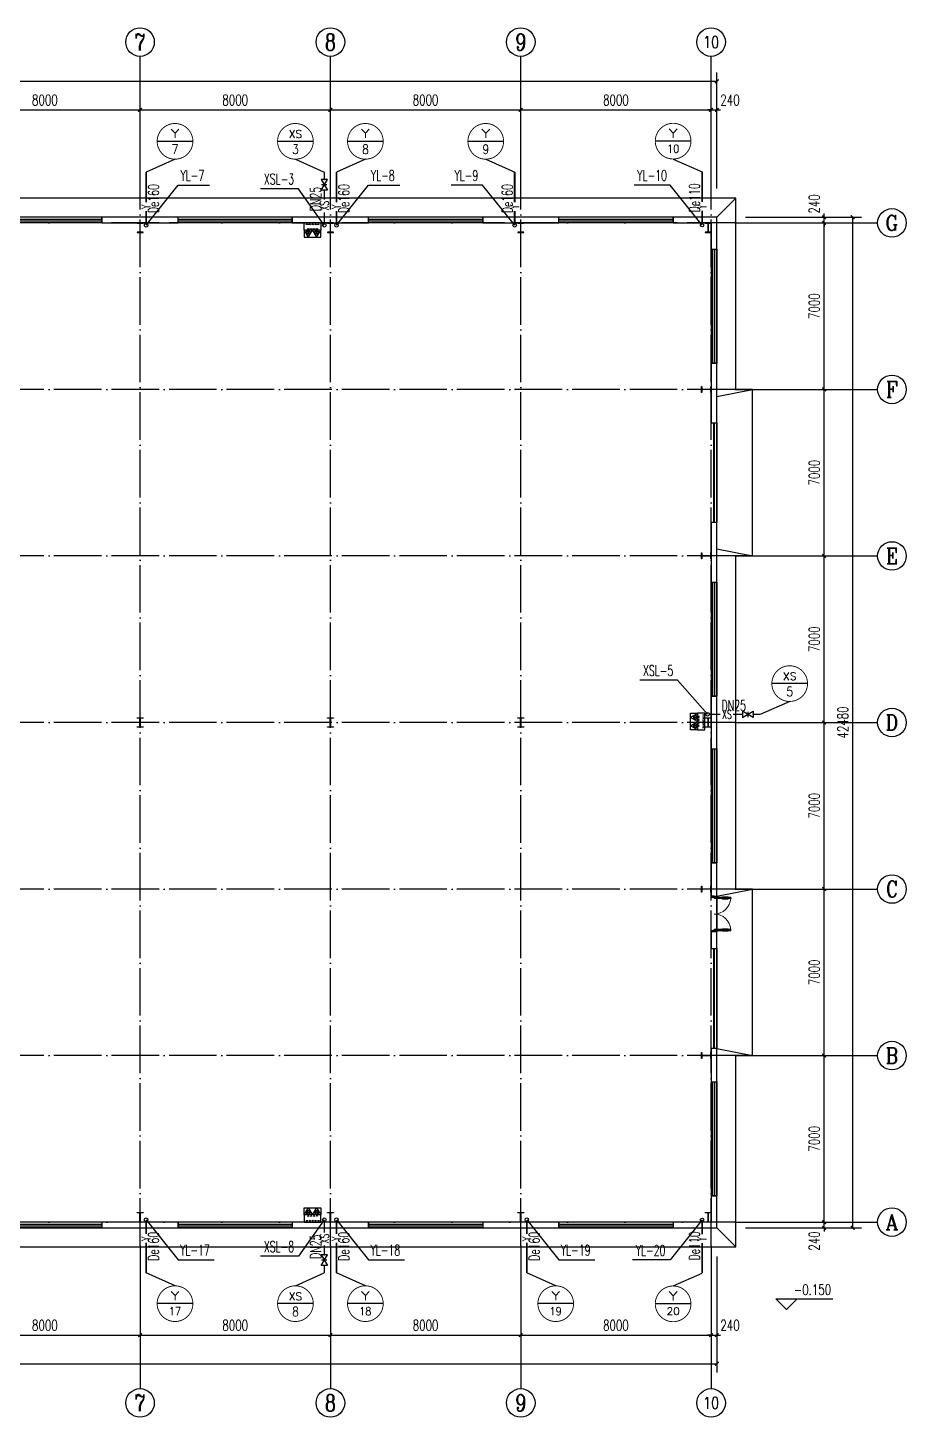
# Model space of a CAD drawing. Extents: x -173214 to 1102988, y -234847 to 675458.
# Drawn here: x 236548 to 273466, y 427477 to 485877 of the extents above; entities that cross this region are included whole.
import ezdxf
from ezdxf.enums import TextEntityAlignment as Align

# ---------------------------------------------------------------- set-up
doc = ezdxf.new("R2010")
doc.units = 0
doc.header["$LTSCALE"] = 1000
doc.header["$MEASUREMENT"] = 0
doc.linetypes.add('DASH', pattern=[0.35, 0.25, -0.1])
doc.linetypes.add('DOTE', pattern=[2.42, 2, -0.2, 0.02, -0.2])
doc.layers.get('Defpoints').update_dxf_attribs({"color": 250})
for name, color, linetype in [('0 - 梁柱', 3, 'Continuous'), ('AXIS', 171, 'Continuous'), ('AXIS_TEXT', 7, 'Continuous'), ('DIM_ELEV', 171, 'Continuous'), ('DIM_消防', 3, 'Continuous'), ('DIM_雨水', 3, 'Continuous'), ('DOTE', 8, 'DOTE'), ('EQUIP_消防', 7, 'Continuous'), ('GROUND', 150, 'Continuous'), ('PIPE-消防', 1, 'Continuous'), ('PIPE-雨水', 4, 'Continuous'), ('PUB_TEXT', 7, 'Continuous'), ('S_WALL', 9, 'Continuous'), ('STAIR', 3, 'Continuous'), ('TEXT_消防', 7, 'Continuous'), ('TEXT_雨水', 7, 'Continuous'), ('TWT_TEXT', 7, 'Continuous'), ('VALVE_消防', 7, 'Continuous'), ('VPIPE-消防', 1, 'Continuous'), ('VPIPE-雨水', 4, 'Continuous'), ('WALL-PARAPET', 6, 'Continuous'), ('WINDOW', 140, 'Continuous')]:
    doc.layers.add(name, color=color, linetype=linetype)
doc.styles.add('_TCH_AXIS', font='COMPLEX', dxfattribs={"bigfont": 'GBCBIG'})
doc.styles.add('_TCH_DIM', font='SIMPLEX', dxfattribs={"bigfont": 'GBCBIG'})
doc.styles.add('_TCH_DIM_T3', font='SIMPLEX', dxfattribs={"width": 0.705882, "bigfont": 'GBCBIG'})
doc.styles.add('_TWT_CIRCLE', font='COMPLEX', dxfattribs={"width": 1.1, "height": 3, "bigfont": 'HZTXT'})
doc.styles.add('_TWT_PIPEDN', font='SIMPLEX', dxfattribs={"width": 0.8, "height": 3, "bigfont": 'HZTXT'})
doc.styles.add('_TWT_PIPETEXT', font='COMPLEX', dxfattribs={"width": 0.8, "height": 2.5, "bigfont": 'HZTXT'})
doc.styles.add('_TWT_SERIAL', font='COMPLEX', dxfattribs={"width": 0.8, "height": 3, "bigfont": 'HZTXT'})
doc.styles.add('COMPLEX', font='COMPLEX')
doc.dimstyles.new('_TCH_ARCH&&150', dxfattribs={"dimtxt": 446.25, "dimasz": 150, "dimexe": 375, "dimexo": 450, "dimgap": 189.375, "dimtad": 1, "dimdec": 0, "dimzin": 0, "dimdsep": 46, "dimtxsty": '_TCH_DIM_T3', "dimblk": 'ARCHTICK', "dimcen": 0.09, "dimclrt": 7, "dimazin": 2, "dimtfac": 1, "dimtdec": 0, "dimtix": 1, "dimtmove": 2, "dimatfit": 3, "dimfxl": 0, "dimtolj": 1, "dimtzin": 0, "dimarcsym": 0})

# ---------------------------------------------------------------- blocks, each defined once
blk = doc.blocks.new('A$C670E4FA6')
at = {"layer": '0 - 梁柱'}
h = blk.add_hatch(color=256, dxfattribs=at)
h.paths.add_polyline_path([(125, 0), (0, 0), (0, 12), (120, 12), (120, 200), (125, 200)])
h.paths.add_polyline_path([(250, 0), (125, 0), (125, 200), (130, 200), (130, 12), (250, 12)])
h.paths.add_polyline_path([(250, 388), (130, 388), (130, 200), (125, 200), (125, 400), (250, 400)])
h.paths.add_polyline_path([(125, 200), (120, 200), (120, 388), (0, 388), (0, 400), (125, 400)])
blk.add_lwpolyline([(0, 400), (0, 388), (120, 388), (120, 12), (0, 12), (0, 0), (250, 0), (250, 12), (130, 12), (130, 388), (250, 388), (250, 400)], close=True, dxfattribs=at)
blk = doc.blocks.new('$TwtSys$00000545')
for p, q in [((0, 344), (-198, 0)), ((-198, 0), (198, 0)), ((-73, 36), (73, 182)), ((-73, 182), (73, 36)), ((198, 0), (0, 344))]:
    blk.add_line(p, q)
blk.add_circle((0, 109), 91.8)
blk = doc.blocks.new('消防软管卷盘')
blk.add_lwpolyline([(4963954, 151899), (4963954, 150312), (4964641, 150312), (4964641, 151899)], close=True)
for points, const_width in [([(4964134, 151704), (4964482, 151704)], 1), ([(4964134, 151566), (4964482, 151566)], 1), ([(4964134, 151428), (4964482, 151428)], 1), ([(4964134, 151290), (4964482, 151290)], 1), ([(4964134, 151152), (4964482, 151152)], 1), ([(4964134, 151014), (4964482, 151014)], 0.1), ([(4964134, 150876), (4964482, 150876)], 1), ([(4964134, 150738), (4964482, 150738)], 1), ([(4964150, 150600), (4964499, 150600)], 1), ([(4964150, 150462), (4964499, 150462)], 1)]:
    blk.add_lwpolyline(points, dxfattribs=dict(const_width=const_width))
for centre, start, end in [((4964134, 151636), 90, 270), ((4964134, 151360), 90, 270), ((4964134, 151084), 90, 270), ((4964482, 151498), 270, 90), ((4964482, 151222), 270, 90), ((4964482, 150946), 270, 90), ((4964134, 150808), 90, 270), ((4964150, 150532), 90, 270), ((4964499, 150670), 270, 90)]:
    blk.add_arc(centre, 69, start, end)
blk = doc.blocks.new('92623')
blk.add_lwpolyline([(8910066, 83014), (8909273, 83014), (8909273, 82670), (8910066, 82670)], close=True)
at = {"xscale": -0.5, "yscale": 0.5, "zscale": 0.5, "rotation": 89.99999999998747}
blk.add_blockref('消防软管卷盘', (8985223, 2565334), dxfattribs=at)
at = {"layer": 'EQUIP_消防', "rotation": 179.9999999999874}
for p in [(8909471, 83014), (8909868, 83014)]:
    blk.add_blockref('$TwtSys$00000545', p, dxfattribs=at)
blk = doc.blocks.new('$DorLib2D$00000213')
at = {"color": 0, "linetype": 'DASH', "const_width": 0.02}
blk.add_lwpolyline([(0.5, 0), (-0.5, 0)], dxfattribs=at)
blk = doc.blocks.new('$DorLib2D$00000011')
at = {"lineweight": 13}
for p, q in [((-0.483, 0.396), (-0.483, 0.235)), ((-0.417, 0.396), (-0.417, 0.235)), ((0.417, 0.396), (0.417, 0.235)), ((0.483, 0.396), (0.483, 0.235))]:
    blk.add_line(p, q, dxfattribs=at)
for p, q in [((-0.483, 0.396), (-0.467, 0.396)), ((-0.467, 0.471), (-0.467, -0.062)), ((-0.467, 0.471), (-0.433, 0.471)), ((-0.433, 0.471), (-0.433, 0.004)), ((-0.417, 0.396), (-0.433, 0.396)), ((0.417, 0.396), (0.433, 0.396)), ((0.433, 0.471), (0.433, 0.004)), ((0.467, 0.471), (0.433, 0.471)), ((0.467, 0.471), (0.467, -0.062)), ((0.483, 0.396), (0.467, 0.396)), ((-0.5, 0.004), (-0.433, 0.004)), ((-0.5, 0.004), (-0.5, -0.062)), ((-0.483, 0.235), (-0.467, 0.235)), ((-0.417, 0.235), (-0.433, 0.235)), ((0.417, 0.235), (0.433, 0.235)), ((0.5, 0.004), (0.433, 0.004)), ((0.483, 0.235), (0.467, 0.235)), ((0.5, 0.004), (0.5, -0.062)), ((-0.5, -0.062), (-0.467, -0.062)), ((0.5, -0.062), (0.467, -0.062))]:
    blk.add_line(p, q)
for centre, start, end in [((-0.467, 0.004), 0, 85.904), ((0.467, 0.004), 94.096, 180)]:
    blk.add_arc(centre, 0.467, start, end, dxfattribs=at)
blk = doc.blocks.new('$TCHSYS$WIN2D')
for p, q in [((-0.5, 0.5), (0.5, 0.5)), ((-0.5, 0.5), (-0.5, -0.5)), ((0.5, 0.5), (0.5, -0.5)), ((0.5, 0.167), (-0.5, 0.167)), ((0.5, -0.167), (-0.5, -0.167)), ((-0.5, -0.5), (0.5, -0.5))]:
    blk.add_line(p, q)
blk = doc.blocks.new('_AXISO')
blk.add_circle((0, 0), 0.5)
at = {"layer": 'AXIS_TEXT', "style": 'COMPLEX', "width": 1.041667}
blk.add_attdef('A', text='', height=0.56, dxfattribs=at).set_placement((-0.25, -0.28), (0.25, -0.28), align=Align.FIT)
blk = doc.blocks.new('_ArchTick')
at = {"color": 0, "linetype": 'ByBlock', "const_width": 0.4}
blk.add_lwpolyline([(-0.5, -0.5), (0.5, 0.5)], dxfattribs=at)
blk = doc.blocks.new('*D119')
at = {"layer": 'AXIS', "color": 0, "lineweight": -2}
for p, q in [((193026, 434227), (193026, 429352)), ((265506, 434227), (265506, 429352)), ((193026, 429727), (265506, 429727))]:
    blk.add_line(p, q, dxfattribs=at)
at = {"layer": 'Defpoints', "color": 0}
for p in [(193026, 434677), (265506, 434677), (265506, 429727)]:
    blk.add_point(p, dxfattribs=at)
at = {"layer": 'AXIS', "color": 0, "lineweight": -2, "xscale": 150, "yscale": 150, "zscale": 150, "rotation": 180}
blk.add_blockref('_ArchTick', (193026, 429727), dxfattribs=at)
at = {"layer": 'AXIS', "color": 0, "lineweight": -2, "xscale": 150, "yscale": 150, "zscale": 150}
blk.add_blockref('_ArchTick', (265506, 429727), dxfattribs=at)
at = {"layer": 'AXIS', "color": 7, "insert": (229266, 430140), "char_height": 446.2, "attachment_point": 5, "style": '_TCH_DIM_T3'}
blk.add_mtext('\\A1;72480', dxfattribs=at)
blk = doc.blocks.new('*D126')
at = {"layer": 'AXIS', "color": 0, "lineweight": -2}
for p, q in [((233266, 434227), (233266, 430552)), ((241266, 434227), (241266, 430552)), ((233266, 430927), (241266, 430927))]:
    blk.add_line(p, q, dxfattribs=at)
at = {"layer": 'Defpoints', "color": 0}
for p in [(233266, 434677), (241266, 434677), (241266, 430927)]:
    blk.add_point(p, dxfattribs=at)
at = {"layer": 'AXIS', "color": 0, "lineweight": -2, "xscale": 150, "yscale": 150, "zscale": 150, "rotation": 180}
blk.add_blockref('_ArchTick', (233266, 430927), dxfattribs=at)
at = {"layer": 'AXIS', "color": 0, "lineweight": -2, "xscale": 150, "yscale": 150, "zscale": 150}
blk.add_blockref('_ArchTick', (241266, 430927), dxfattribs=at)
at = {"layer": 'AXIS', "color": 7, "insert": (237266, 431340), "char_height": 446.2, "attachment_point": 5, "style": '_TCH_DIM_T3'}
blk.add_mtext('\\A1;8000', dxfattribs=at)
blk = doc.blocks.new('*D127')
at = {"layer": 'AXIS', "color": 0, "lineweight": -2}
for p, q in [((241266, 434227), (241266, 430552)), ((249266, 434227), (249266, 430552)), ((241266, 430927), (249266, 430927))]:
    blk.add_line(p, q, dxfattribs=at)
at = {"layer": 'Defpoints', "color": 0}
for p in [(241266, 434677), (249266, 434677), (249266, 430927)]:
    blk.add_point(p, dxfattribs=at)
at = {"layer": 'AXIS', "color": 0, "lineweight": -2, "xscale": 150, "yscale": 150, "zscale": 150, "rotation": 180}
blk.add_blockref('_ArchTick', (241266, 430927), dxfattribs=at)
at = {"layer": 'AXIS', "color": 0, "lineweight": -2, "xscale": 150, "yscale": 150, "zscale": 150}
blk.add_blockref('_ArchTick', (249266, 430927), dxfattribs=at)
at = {"layer": 'AXIS', "color": 7, "insert": (245266, 431340), "char_height": 446.2, "attachment_point": 5, "style": '_TCH_DIM_T3'}
blk.add_mtext('\\A1;8000', dxfattribs=at)
blk = doc.blocks.new('*D128')
at = {"layer": 'AXIS', "color": 0, "lineweight": -2}
for p, q in [((249266, 434227), (249266, 430552)), ((257266, 434227), (257266, 430552)), ((249266, 430927), (257266, 430927))]:
    blk.add_line(p, q, dxfattribs=at)
at = {"layer": 'Defpoints', "color": 0}
for p in [(249266, 434677), (257266, 434677), (257266, 430927)]:
    blk.add_point(p, dxfattribs=at)
at = {"layer": 'AXIS', "color": 0, "lineweight": -2, "xscale": 150, "yscale": 150, "zscale": 150, "rotation": 180}
blk.add_blockref('_ArchTick', (249266, 430927), dxfattribs=at)
at = {"layer": 'AXIS', "color": 0, "lineweight": -2, "xscale": 150, "yscale": 150, "zscale": 150}
blk.add_blockref('_ArchTick', (257266, 430927), dxfattribs=at)
at = {"layer": 'AXIS', "color": 7, "insert": (253266, 431340), "char_height": 446.2, "attachment_point": 5, "style": '_TCH_DIM_T3'}
blk.add_mtext('\\A1;8000', dxfattribs=at)
blk = doc.blocks.new('*D129')
at = {"layer": 'AXIS', "color": 0, "lineweight": -2}
for p, q in [((257266, 434227), (257266, 430552)), ((265266, 434227), (265266, 430552)), ((257266, 430927), (265266, 430927))]:
    blk.add_line(p, q, dxfattribs=at)
at = {"layer": 'Defpoints', "color": 0}
for p in [(257266, 434677), (265266, 434677), (265266, 430927)]:
    blk.add_point(p, dxfattribs=at)
at = {"layer": 'AXIS', "color": 0, "lineweight": -2, "xscale": 150, "yscale": 150, "zscale": 150, "rotation": 180}
blk.add_blockref('_ArchTick', (257266, 430927), dxfattribs=at)
at = {"layer": 'AXIS', "color": 0, "lineweight": -2, "xscale": 150, "yscale": 150, "zscale": 150}
blk.add_blockref('_ArchTick', (265266, 430927), dxfattribs=at)
at = {"layer": 'AXIS', "color": 7, "insert": (261266, 431340), "char_height": 446.2, "attachment_point": 5, "style": '_TCH_DIM_T3'}
blk.add_mtext('\\A1;8000', dxfattribs=at)
blk = doc.blocks.new('*D130')
at = {"layer": 'AXIS', "color": 0, "lineweight": -2}
for p, q in [((265266, 434227), (265266, 430552)), ((265506, 434227), (265506, 430552)), ((265266, 430927), (265116, 430927)), ((265266, 430927), (265506, 430927)), ((265506, 430927), (265656, 430927))]:
    blk.add_line(p, q, dxfattribs=at)
at = {"layer": 'Defpoints', "color": 0}
for p in [(265266, 434677), (265506, 434677), (265506, 430927)]:
    blk.add_point(p, dxfattribs=at)
at = {"layer": 'AXIS', "color": 0, "lineweight": -2, "xscale": 150, "yscale": 150, "zscale": 150}
blk.add_blockref('_ArchTick', (265266, 430927), dxfattribs=at)
at = {"layer": 'AXIS', "color": 0, "lineweight": -2, "xscale": 150, "yscale": 150, "zscale": 150, "rotation": 180}
blk.add_blockref('_ArchTick', (265506, 430927), dxfattribs=at)
at = {"layer": 'AXIS', "color": 7, "insert": (266061, 431340), "char_height": 446.2, "attachment_point": 5, "style": '_TCH_DIM_T3'}
blk.add_mtext('\\A1;240', dxfattribs=at)
blk = doc.blocks.new('*D131')
at = {"layer": 'AXIS', "color": 0, "lineweight": -2}
for p, q in [((193026, 479127), (193026, 484002)), ((193026, 483627), (265506, 483627)), ((265506, 479127), (265506, 484002))]:
    blk.add_line(p, q, dxfattribs=at)
at = {"layer": 'Defpoints', "color": 0}
for p in [(265506, 483627), (193026, 478677), (265506, 478677)]:
    blk.add_point(p, dxfattribs=at)
at = {"layer": 'AXIS', "color": 0, "lineweight": -2, "xscale": 150, "yscale": 150, "zscale": 150, "rotation": 180}
blk.add_blockref('_ArchTick', (193026, 483627), dxfattribs=at)
at = {"layer": 'AXIS', "color": 0, "lineweight": -2, "xscale": 150, "yscale": 150, "zscale": 150}
blk.add_blockref('_ArchTick', (265506, 483627), dxfattribs=at)
at = {"layer": 'AXIS', "color": 7, "insert": (229266, 484040), "char_height": 446.2, "attachment_point": 5, "style": '_TCH_DIM_T3'}
blk.add_mtext('\\A1;72480', dxfattribs=at)
blk = doc.blocks.new('*D139')
at = {"layer": 'AXIS', "color": 0, "lineweight": -2}
for p, q in [((233266, 479127), (233266, 482802)), ((233266, 482427), (241266, 482427)), ((241266, 479127), (241266, 482802))]:
    blk.add_line(p, q, dxfattribs=at)
at = {"layer": 'Defpoints', "color": 0}
for p in [(241266, 482427), (233266, 478677), (241266, 478677)]:
    blk.add_point(p, dxfattribs=at)
at = {"layer": 'AXIS', "color": 0, "lineweight": -2, "xscale": 150, "yscale": 150, "zscale": 150, "rotation": 180}
blk.add_blockref('_ArchTick', (233266, 482427), dxfattribs=at)
at = {"layer": 'AXIS', "color": 0, "lineweight": -2, "xscale": 150, "yscale": 150, "zscale": 150}
blk.add_blockref('_ArchTick', (241266, 482427), dxfattribs=at)
at = {"layer": 'AXIS', "color": 7, "insert": (237266, 482840), "char_height": 446.2, "attachment_point": 5, "style": '_TCH_DIM_T3'}
blk.add_mtext('\\A1;8000', dxfattribs=at)
blk = doc.blocks.new('*D140')
at = {"layer": 'AXIS', "color": 0, "lineweight": -2}
for p, q in [((241266, 479127), (241266, 482802)), ((241266, 482427), (249266, 482427)), ((249266, 479127), (249266, 482802))]:
    blk.add_line(p, q, dxfattribs=at)
at = {"layer": 'Defpoints', "color": 0}
for p in [(249266, 482427), (241266, 478677), (249266, 478677)]:
    blk.add_point(p, dxfattribs=at)
at = {"layer": 'AXIS', "color": 0, "lineweight": -2, "xscale": 150, "yscale": 150, "zscale": 150, "rotation": 180}
blk.add_blockref('_ArchTick', (241266, 482427), dxfattribs=at)
at = {"layer": 'AXIS', "color": 0, "lineweight": -2, "xscale": 150, "yscale": 150, "zscale": 150}
blk.add_blockref('_ArchTick', (249266, 482427), dxfattribs=at)
at = {"layer": 'AXIS', "color": 7, "insert": (245266, 482840), "char_height": 446.2, "attachment_point": 5, "style": '_TCH_DIM_T3'}
blk.add_mtext('\\A1;8000', dxfattribs=at)
blk = doc.blocks.new('*D141')
at = {"layer": 'AXIS', "color": 0, "lineweight": -2}
for p, q in [((249266, 479127), (249266, 482802)), ((249266, 482427), (257266, 482427)), ((257266, 479127), (257266, 482802))]:
    blk.add_line(p, q, dxfattribs=at)
at = {"layer": 'Defpoints', "color": 0}
for p in [(257266, 482427), (249266, 478677), (257266, 478677)]:
    blk.add_point(p, dxfattribs=at)
at = {"layer": 'AXIS', "color": 0, "lineweight": -2, "xscale": 150, "yscale": 150, "zscale": 150, "rotation": 180}
blk.add_blockref('_ArchTick', (249266, 482427), dxfattribs=at)
at = {"layer": 'AXIS', "color": 0, "lineweight": -2, "xscale": 150, "yscale": 150, "zscale": 150}
blk.add_blockref('_ArchTick', (257266, 482427), dxfattribs=at)
at = {"layer": 'AXIS', "color": 7, "insert": (253266, 482840), "char_height": 446.2, "attachment_point": 5, "style": '_TCH_DIM_T3'}
blk.add_mtext('\\A1;8000', dxfattribs=at)
blk = doc.blocks.new('*D142')
at = {"layer": 'AXIS', "color": 0, "lineweight": -2}
for p, q in [((257266, 479127), (257266, 482802)), ((257266, 482427), (265266, 482427)), ((265266, 479127), (265266, 482802))]:
    blk.add_line(p, q, dxfattribs=at)
at = {"layer": 'Defpoints', "color": 0}
for p in [(265266, 482427), (257266, 478677), (265266, 478677)]:
    blk.add_point(p, dxfattribs=at)
at = {"layer": 'AXIS', "color": 0, "lineweight": -2, "xscale": 150, "yscale": 150, "zscale": 150, "rotation": 180}
blk.add_blockref('_ArchTick', (257266, 482427), dxfattribs=at)
at = {"layer": 'AXIS', "color": 0, "lineweight": -2, "xscale": 150, "yscale": 150, "zscale": 150}
blk.add_blockref('_ArchTick', (265266, 482427), dxfattribs=at)
at = {"layer": 'AXIS', "color": 7, "insert": (261266, 482840), "char_height": 446.2, "attachment_point": 5, "style": '_TCH_DIM_T3'}
blk.add_mtext('\\A1;8000', dxfattribs=at)
blk = doc.blocks.new('*D143')
at = {"layer": 'AXIS', "color": 0, "lineweight": -2}
for p, q in [((265266, 482427), (265116, 482427)), ((265266, 479127), (265266, 482802)), ((265266, 482427), (265506, 482427)), ((265506, 479127), (265506, 482802)), ((265506, 482427), (265656, 482427))]:
    blk.add_line(p, q, dxfattribs=at)
at = {"layer": 'Defpoints', "color": 0}
for p in [(265506, 482427), (265266, 478677), (265506, 478677)]:
    blk.add_point(p, dxfattribs=at)
at = {"layer": 'AXIS', "color": 0, "lineweight": -2, "xscale": 150, "yscale": 150, "zscale": 150}
blk.add_blockref('_ArchTick', (265266, 482427), dxfattribs=at)
at = {"layer": 'AXIS', "color": 0, "lineweight": -2, "xscale": 150, "yscale": 150, "zscale": 150, "rotation": 180}
blk.add_blockref('_ArchTick', (265506, 482427), dxfattribs=at)
at = {"layer": 'AXIS', "color": 7, "insert": (266061, 482840), "char_height": 446.2, "attachment_point": 5, "style": '_TCH_DIM_T3'}
blk.add_mtext('\\A1;240', dxfattribs=at)
blk = doc.blocks.new('*D154')
at = {"layer": 'AXIS', "color": 0, "lineweight": -2}
for p, q in [((266716, 477917), (271591, 477917)), ((271216, 435437), (271216, 477917)), ((266716, 435437), (271591, 435437))]:
    blk.add_line(p, q, dxfattribs=at)
at = {"layer": 'Defpoints', "color": 0}
for p in [(266266, 477917), (271216, 477917), (266266, 435437)]:
    blk.add_point(p, dxfattribs=at)
at = {"layer": 'AXIS', "color": 0, "lineweight": -2, "xscale": 150, "yscale": 150, "zscale": 150}
for p, rotation in [((271216, 477917), 90), ((271216, 435437), 270)]:
    blk.add_blockref('_ArchTick', p, dxfattribs=dict(at, rotation=rotation))
at = {"layer": 'AXIS', "color": 7, "insert": (270803, 456677), "char_height": 446.2, "attachment_point": 5, "rotation": 90, "style": '_TCH_DIM_T3'}
blk.add_mtext('\\A1;42480', dxfattribs=at)
blk = doc.blocks.new('*D155')
at = {"layer": 'AXIS', "color": 0, "lineweight": -2}
for p, q in [((266716, 435677), (270391, 435677)), ((270016, 435677), (270016, 435827)), ((270016, 435437), (270016, 435677)), ((266716, 435437), (270391, 435437)), ((270016, 435437), (270016, 435287))]:
    blk.add_line(p, q, dxfattribs=at)
at = {"layer": 'Defpoints', "color": 0}
for p in [(266266, 435677), (270016, 435677), (266266, 435437)]:
    blk.add_point(p, dxfattribs=at)
at = {"layer": 'AXIS', "color": 0, "lineweight": -2, "xscale": 150, "yscale": 150, "zscale": 150}
for p, rotation in [((270016, 435677), 270), ((270016, 435437), 90)]:
    blk.add_blockref('_ArchTick', p, dxfattribs=dict(at, rotation=rotation))
at = {"layer": 'AXIS', "color": 7, "insert": (269603, 434882), "char_height": 446.2, "attachment_point": 5, "rotation": 90, "style": '_TCH_DIM_T3'}
blk.add_mtext('\\A1;240', dxfattribs=at)
blk = doc.blocks.new('*D156')
at = {"layer": 'AXIS', "color": 0, "lineweight": -2}
for p, q in [((266716, 442677), (270391, 442677)), ((270016, 435677), (270016, 442677)), ((266716, 435677), (270391, 435677))]:
    blk.add_line(p, q, dxfattribs=at)
at = {"layer": 'Defpoints', "color": 0}
for p in [(266266, 442677), (270016, 442677), (266266, 435677)]:
    blk.add_point(p, dxfattribs=at)
at = {"layer": 'AXIS', "color": 0, "lineweight": -2, "xscale": 150, "yscale": 150, "zscale": 150}
for p, rotation in [((270016, 442677), 90), ((270016, 435677), 270)]:
    blk.add_blockref('_ArchTick', p, dxfattribs=dict(at, rotation=rotation))
at = {"layer": 'AXIS', "color": 7, "insert": (269603, 439177), "char_height": 446.2, "attachment_point": 5, "rotation": 90, "style": '_TCH_DIM_T3'}
blk.add_mtext('\\A1;7000', dxfattribs=at)
blk = doc.blocks.new('*D157')
at = {"layer": 'AXIS', "color": 0, "lineweight": -2}
for p, q in [((266716, 449677), (270391, 449677)), ((270016, 442677), (270016, 449677)), ((266716, 442677), (270391, 442677))]:
    blk.add_line(p, q, dxfattribs=at)
at = {"layer": 'Defpoints', "color": 0}
for p in [(266266, 449677), (270016, 449677), (266266, 442677)]:
    blk.add_point(p, dxfattribs=at)
at = {"layer": 'AXIS', "color": 0, "lineweight": -2, "xscale": 150, "yscale": 150, "zscale": 150}
for p, rotation in [((270016, 449677), 90), ((270016, 442677), 270)]:
    blk.add_blockref('_ArchTick', p, dxfattribs=dict(at, rotation=rotation))
at = {"layer": 'AXIS', "color": 7, "insert": (269603, 446177), "char_height": 446.2, "attachment_point": 5, "rotation": 90, "style": '_TCH_DIM_T3'}
blk.add_mtext('\\A1;7000', dxfattribs=at)
blk = doc.blocks.new('*D158')
at = {"layer": 'AXIS', "color": 0, "lineweight": -2}
for p, q in [((266716, 456677), (270391, 456677)), ((270016, 449677), (270016, 456677)), ((266716, 449677), (270391, 449677))]:
    blk.add_line(p, q, dxfattribs=at)
at = {"layer": 'Defpoints', "color": 0}
for p in [(266266, 456677), (270016, 456677), (266266, 449677)]:
    blk.add_point(p, dxfattribs=at)
at = {"layer": 'AXIS', "color": 0, "lineweight": -2, "xscale": 150, "yscale": 150, "zscale": 150}
for p, rotation in [((270016, 456677), 90), ((270016, 449677), 270)]:
    blk.add_blockref('_ArchTick', p, dxfattribs=dict(at, rotation=rotation))
at = {"layer": 'AXIS', "color": 7, "insert": (269603, 453177), "char_height": 446.2, "attachment_point": 5, "rotation": 90, "style": '_TCH_DIM_T3'}
blk.add_mtext('\\A1;7000', dxfattribs=at)
blk = doc.blocks.new('*D159')
at = {"layer": 'AXIS', "color": 0, "lineweight": -2}
for p, q in [((266716, 463677), (270391, 463677)), ((270016, 456677), (270016, 463677)), ((266716, 456677), (270391, 456677))]:
    blk.add_line(p, q, dxfattribs=at)
at = {"layer": 'Defpoints', "color": 0}
for p in [(266266, 463677), (270016, 463677), (266266, 456677)]:
    blk.add_point(p, dxfattribs=at)
at = {"layer": 'AXIS', "color": 0, "lineweight": -2, "xscale": 150, "yscale": 150, "zscale": 150}
for p, rotation in [((270016, 463677), 90), ((270016, 456677), 270)]:
    blk.add_blockref('_ArchTick', p, dxfattribs=dict(at, rotation=rotation))
at = {"layer": 'AXIS', "color": 7, "insert": (269603, 460177), "char_height": 446.2, "attachment_point": 5, "rotation": 90, "style": '_TCH_DIM_T3'}
blk.add_mtext('\\A1;7000', dxfattribs=at)
blk = doc.blocks.new('*D160')
at = {"layer": 'AXIS', "color": 0, "lineweight": -2}
for p, q in [((266716, 470677), (270391, 470677)), ((270016, 463677), (270016, 470677)), ((266716, 463677), (270391, 463677))]:
    blk.add_line(p, q, dxfattribs=at)
at = {"layer": 'Defpoints', "color": 0}
for p in [(266266, 470677), (270016, 470677), (266266, 463677)]:
    blk.add_point(p, dxfattribs=at)
at = {"layer": 'AXIS', "color": 0, "lineweight": -2, "xscale": 150, "yscale": 150, "zscale": 150}
for p, rotation in [((270016, 470677), 90), ((270016, 463677), 270)]:
    blk.add_blockref('_ArchTick', p, dxfattribs=dict(at, rotation=rotation))
at = {"layer": 'AXIS', "color": 7, "insert": (269603, 467177), "char_height": 446.2, "attachment_point": 5, "rotation": 90, "style": '_TCH_DIM_T3'}
blk.add_mtext('\\A1;7000', dxfattribs=at)
blk = doc.blocks.new('*D161')
at = {"layer": 'AXIS', "color": 0, "lineweight": -2}
for p, q in [((266716, 477677), (270391, 477677)), ((270016, 470677), (270016, 477677)), ((266716, 470677), (270391, 470677))]:
    blk.add_line(p, q, dxfattribs=at)
at = {"layer": 'Defpoints', "color": 0}
for p in [(266266, 477677), (270016, 477677), (266266, 470677)]:
    blk.add_point(p, dxfattribs=at)
at = {"layer": 'AXIS', "color": 0, "lineweight": -2, "xscale": 150, "yscale": 150, "zscale": 150}
for p, rotation in [((270016, 477677), 90), ((270016, 470677), 270)]:
    blk.add_blockref('_ArchTick', p, dxfattribs=dict(at, rotation=rotation))
at = {"layer": 'AXIS', "color": 7, "insert": (269603, 474177), "char_height": 446.2, "attachment_point": 5, "rotation": 90, "style": '_TCH_DIM_T3'}
blk.add_mtext('\\A1;7000', dxfattribs=at)
blk = doc.blocks.new('*D162')
at = {"layer": 'AXIS', "color": 0, "lineweight": -2}
for p, q in [((266716, 477917), (270391, 477917)), ((270016, 477917), (270016, 478067)), ((270016, 477677), (270016, 477917)), ((266716, 477677), (270391, 477677)), ((270016, 477677), (270016, 477527))]:
    blk.add_line(p, q, dxfattribs=at)
at = {"layer": 'Defpoints', "color": 0}
for p in [(266266, 477917), (270016, 477917), (266266, 477677)]:
    blk.add_point(p, dxfattribs=at)
at = {"layer": 'AXIS', "color": 0, "lineweight": -2, "xscale": 150, "yscale": 150, "zscale": 150}
for p, rotation in [((270016, 477917), 270), ((270016, 477677), 90)]:
    blk.add_blockref('_ArchTick', p, dxfattribs=dict(at, rotation=rotation))
at = {"layer": 'AXIS', "color": 7, "insert": (269603, 478472), "char_height": 446.2, "attachment_point": 5, "rotation": 90, "style": '_TCH_DIM_T3'}
blk.add_mtext('\\A1;240', dxfattribs=at)
blk = doc.blocks.new('$VALVE$00000296')
for points in [[(-125, 72), (-125, -72), (125, 72), (125, -72), (-125, 72)], [(0, 60), (0, -64)]]:
    blk.add_lwpolyline(points)
for p in [(-125, 0), (125, 0)]:
    blk.add_point(p)

msp = doc.modelspace()

# ---------------------------------------------------------------- linework, layer by layer
at = {"layer": 'AXIS'}
for p, q in [((241265.9, 478677), (241265.9, 484677)), ((249265.9, 478677), (249265.9, 484677)), ((257265.9, 478677), (257265.9, 484677)), ((265265.9, 478677), (265265.9, 484677)), ((266265.9, 477677), (272265.9, 477677)), ((266265.9, 470677), (272265.9, 470677)), ((266265.9, 463677), (272265.9, 463677)), ((266265.9, 456677), (272265.9, 456677)), ((266265.9, 449677), (272265.9, 449677)), ((266265.9, 442677), (272265.9, 442677)), ((266265.9, 435677), (272265.9, 435677)), ((241265.9, 434677), (241265.9, 428677)), ((249265.9, 434677), (249265.9, 428677)), ((257265.9, 434677), (257265.9, 428677)), ((265265.9, 434677), (265265.9, 428677))]:
    msp.add_line(p, q, dxfattribs=at)
at = {"layer": 'DIM_ELEV'}
for p, q in [((268431.2, 432008.3), (267981.2, 432458.3)), ((267981.2, 432458.3), (270380.7, 432458.3)), ((268431.2, 432008.3), (268881.2, 432458.3))]:
    msp.add_line(p, q, dxfattribs=at)
at = {"layer": 'DIM_消防'}
for p, q in [((243486.1, 481104.4), (241986.1, 481104.4)), ((248545.7, 481104.4), (247045.7, 481104.4)), ((251486.1, 481104.4), (249986.1, 481104.4)), ((256545.7, 481104.4), (255045.7, 481104.4)), ((264420.7, 481111.7), (262920.7, 481111.7)), ((247921.3, 479113.3), (246333.9, 479113.3)), ((249011.2, 477577), (247921.3, 479113.3)), ((263857.2, 458452.9), (262269.8, 458452.9)), ((265116.9, 457021), (263857.2, 458452.9)), ((269319.2, 458311.7), (267819.2, 458311.7)), ((249011.2, 435777.1), (247921.3, 434240.8)), ((247921.3, 434240.8), (246333.9, 434240.8)), ((243486.1, 432249.6), (241986.1, 432249.6)), ((248545.7, 432249.6), (247045.7, 432249.6)), ((251486.1, 432249.6), (249986.1, 432249.6)), ((259486.1, 432249.6), (257986.1, 432249.6)), ((264420.7, 432242.4), (262920.7, 432242.4))]:
    msp.add_line(p, q, dxfattribs=at)
at = {"layer": 'DIM_消防', "const_width": 37.5}
for points in [[(243486.1, 481104.4, 1), (241986.1, 481104.4, 1)], [(248545.7, 481104.4, 1), (247045.7, 481104.4, 1)], [(251486.1, 481104.4, 1), (249986.1, 481104.4, 1)], [(256545.7, 481104.4, 1), (255045.7, 481104.4, 1)], [(264420.7, 481111.7, 1), (262920.7, 481111.7, 1)], [(269319.2, 458311.7, 1), (267819.2, 458311.7, 1)], [(243486.1, 432249.6, 1), (241986.1, 432249.6, 1)], [(248545.7, 432249.6, 1), (247045.7, 432249.6, 1)], [(251486.1, 432249.6, 1), (249986.1, 432249.6, 1)], [(259486.1, 432249.6, 1), (257986.1, 432249.6, 1)], [(264420.7, 432242.4, 1), (262920.7, 432242.4, 1)]]:
    msp.add_lwpolyline(points, format="xyb", close=True, dxfattribs=at)
at = {"layer": 'DIM_雨水'}
for p, q in [((241520.6, 477577), (242866.8, 479261.6)), ((242866.8, 479261.6), (244186.1, 479261.6)), ((249520.6, 477577), (250866.8, 479261.6)), ((250866.8, 479261.6), (252186.1, 479261.6)), ((255665.1, 479261.6), (254345.7, 479261.6)), ((257011.2, 477577), (255665.1, 479261.6)), ((263540.1, 479268.9), (262030.5, 479268.9)), ((264886.2, 477584.2), (263540.1, 479268.9)), ((241520.6, 435777.1), (242866.8, 434092.5)), ((249520.6, 435777.1), (250866.8, 434092.5)), ((257520.6, 435777.1), (258866.8, 434092.5)), ((264886.2, 435769.8), (263540.1, 434085.2)), ((242866.8, 434092.5), (244376.3, 434092.5)), ((250866.8, 434092.5), (252376.3, 434092.5)), ((258866.8, 434092.5), (260376.3, 434092.5)), ((263540.1, 434085.2), (261965.6, 434085.2))]:
    msp.add_line(p, q, dxfattribs=at)
at = {"layer": 'DOTE'}
for p, q in [((241265.9, 434677), (241265.9, 478677)), ((249265.9, 434677), (249265.9, 478677)), ((257265.9, 434677), (257265.9, 478677)), ((265265.9, 434677), (265265.9, 478677)), ((266265.9, 477677), (192265.9, 477677)), ((266265.9, 470677), (192265.9, 470677)), ((266265.9, 463677), (192265.9, 463677)), ((266265.9, 456677), (192265.9, 456677)), ((266265.9, 449677), (192265.9, 449677)), ((266265.9, 442677), (192265.9, 442677)), ((266265.9, 435677), (192265.9, 435677))]:
    msp.add_line(p, q, dxfattribs=at)
at = {"layer": 'GROUND', "color": 8}
for p, q in [((266305.9, 478717), (233265.9, 478717)), ((265505.9, 477917), (266305.9, 478717)), ((266305.9, 470677), (266305.9, 478717)), ((265505.9, 477917), (233265.9, 477917)), ((265505.9, 470677), (265505.9, 477917)), ((265505.9, 449677), (265505.9, 463677)), ((266305.9, 449677), (266305.9, 463677)), ((265505.9, 435437), (265505.9, 442677)), ((266305.9, 434637), (266305.9, 442677)), ((193025.9, 435437), (265505.9, 435437)), ((265505.9, 435437), (266305.9, 434637)), ((192225.9, 434637), (266305.9, 434637))]:
    msp.add_line(p, q, dxfattribs=at)
at = {"layer": 'PIPE-消防', "linetype": 'Continuous', "ltscale": 1.5, "const_width": 52.5}
for points in [[(249011.2, 479496.5), (249011.2, 479813.7)], [(249011.2, 478652), (249011.2, 479046.5)], [(249011.2, 477652), (249011.2, 478113.4)], [(265191.9, 457021), (265653.3, 457021)], [(266191.9, 457021), (266586.4, 457021)], [(267036.4, 457021), (267353.7, 457021)], [(249011.2, 435702.1), (249011.2, 435240.7)], [(249011.2, 434702.1), (249011.2, 434307.6)], [(249011.2, 433857.6), (249011.2, 433540.4)]]:
    msp.add_lwpolyline(points, dxfattribs=at)
at = {"layer": 'PIPE-雨水', "linetype": 'Continuous', "ltscale": 1.5, "const_width": 75}
for points in [[(241520.6, 478547), (241520.6, 479813.7)], [(249520.6, 478547), (249520.6, 479813.7)], [(257011.2, 478547), (257011.2, 479813.7)], [(264886.2, 478554.2), (264886.2, 479821)], [(241520.6, 477652), (241520.6, 478179.8)], [(249520.6, 477652), (249520.6, 478179.8)], [(257011.2, 477652), (257011.2, 478179.8)], [(264886.2, 477659.2), (264886.2, 478187.1)], [(241520.6, 435702.1), (241520.6, 435174.2)], [(249520.6, 435702.1), (249520.6, 435174.2)], [(257520.6, 435702.1), (257520.6, 435174.2)], [(264886.2, 435694.8), (264886.2, 435167)], [(241520.6, 434807.1), (241520.6, 433540.4)], [(249520.6, 434807.1), (249520.6, 433540.4)], [(257520.6, 434807.1), (257520.6, 433540.4)], [(264886.2, 434799.8), (264886.2, 433533.1)]]:
    msp.add_lwpolyline(points, dxfattribs=at)
at = {"layer": 'S_WALL', "color": 3}
for p, q in [((242736.1, 480354.4), (241520.6, 479813.7)), ((247795.7, 480354.4), (249011.2, 479813.7)), ((250736.1, 480354.4), (249520.6, 479813.7)), ((255795.7, 480354.4), (257011.2, 479813.7)), ((263670.7, 480361.7), (264886.2, 479821)), ((268569.2, 457561.7), (267353.7, 457021)), ((242736.1, 432999.6), (241520.6, 433540.4)), ((247795.7, 432999.6), (249011.2, 433540.4)), ((250736.1, 432999.6), (249520.6, 433540.4)), ((258736.1, 432999.6), (257520.6, 433540.4)), ((263670.7, 432992.4), (264886.2, 433533.1))]:
    msp.add_line(p, q, dxfattribs=at)
at = {"layer": 'STAIR', "color": 8}
for p, q in [((267005.9, 470677), (265505.9, 470677)), ((265505.9, 463677), (265505.9, 470677)), ((265505.9, 470377), (267005.9, 470677)), ((267005.9, 463677), (267005.9, 470677)), ((265505.9, 463977), (267005.9, 463677)), ((267005.9, 463677), (265505.9, 463677)), ((267005.9, 449677), (265505.9, 449677)), ((265505.9, 442677), (265505.9, 449677)), ((265505.9, 449377), (267005.9, 449677)), ((267005.9, 442677), (267005.9, 449677)), ((265505.9, 442977), (267005.9, 442677)), ((267005.9, 442677), (265505.9, 442677))]:
    msp.add_line(p, q, dxfattribs=at)
at = {"layer": 'VPIPE-消防', "linetype": 'Continuous'}
for centre in [(249011.2, 477577), (265116.9, 457021), (249011.2, 435777.1)]:
    msp.add_circle(centre, 75, dxfattribs=at)
at = {"layer": 'VPIPE-雨水', "linetype": 'Continuous'}
for centre in [(241520.6, 477577), (249520.6, 477577), (257011.2, 477577), (264886.2, 477584.2), (241520.6, 435777.1), (249520.6, 435777.1), (257520.6, 435777.1), (264886.2, 435769.8)]:
    msp.add_circle(centre, 75, dxfattribs=at)
at = {"layer": 'WALL-PARAPET'}
for p, q in [((242865.9, 477917), (239665.9, 477917)), ((239665.9, 477917), (239665.9, 477677)), ((242865.9, 477677), (242865.9, 477917)), ((250865.9, 477917), (247665.9, 477917)), ((247665.9, 477917), (247665.9, 477677)), ((250865.9, 477677), (250865.9, 477917)), ((258865.9, 477917), (255665.9, 477917)), ((255665.9, 477917), (255665.9, 477677)), ((258865.9, 477677), (258865.9, 477917)), ((265505.9, 477917), (263665.9, 477917)), ((263665.9, 477917), (263665.9, 477677)), ((265505.9, 476577), (265505.9, 477917)), ((239665.9, 477677), (242865.9, 477677)), ((247665.9, 477677), (250865.9, 477677)), ((255665.9, 477677), (258865.9, 477677)), ((263665.9, 477677), (265265.9, 477677)), ((265265.9, 477677), (265265.9, 476577)), ((265265.9, 476577), (265505.9, 476577)), ((265265.9, 471777), (265265.9, 469277)), ((265505.9, 471777), (265265.9, 471777)), ((265505.9, 469277), (265505.9, 471777)), ((265265.9, 469277), (265505.9, 469277)), ((265265.9, 465077), (265265.9, 462577)), ((265505.9, 465077), (265265.9, 465077)), ((265505.9, 462577), (265505.9, 465077)), ((265265.9, 462577), (265505.9, 462577)), ((265265.9, 457777), (265265.9, 455577)), ((265505.9, 457777), (265265.9, 457777)), ((265505.9, 455577), (265505.9, 457777)), ((265265.9, 455577), (265505.9, 455577)), ((265265.9, 450777), (265265.9, 449377)), ((265505.9, 450777), (265265.9, 450777)), ((265505.9, 449377), (265505.9, 450777)), ((265265.9, 449377), (265505.9, 449377)), ((265265.9, 447877), (265265.9, 447177)), ((265505.9, 447877), (265265.9, 447877)), ((265505.9, 447177), (265505.9, 447877)), ((265265.9, 447177), (265505.9, 447177)), ((265265.9, 442977), (265265.9, 441577)), ((265505.9, 442977), (265265.9, 442977)), ((265505.9, 441577), (265505.9, 442977)), ((265265.9, 441577), (265505.9, 441577)), ((265505.9, 436777), (265265.9, 436777)), ((265265.9, 436777), (265265.9, 435677)), ((265505.9, 435437), (265505.9, 436777)), ((242865.9, 435677), (239665.9, 435677)), ((239665.9, 435677), (239665.9, 435437)), ((242865.9, 435437), (242865.9, 435677)), ((250865.9, 435677), (247665.9, 435677)), ((247665.9, 435677), (247665.9, 435437)), ((250865.9, 435437), (250865.9, 435677)), ((258865.9, 435677), (255665.9, 435677)), ((255665.9, 435677), (255665.9, 435437)), ((258865.9, 435437), (258865.9, 435677)), ((265265.9, 435677), (263665.9, 435677)), ((263665.9, 435677), (263665.9, 435437)), ((239665.9, 435437), (242865.9, 435437)), ((247665.9, 435437), (250865.9, 435437)), ((255665.9, 435437), (258865.9, 435437)), ((263665.9, 435437), (265505.9, 435437))]:
    msp.add_line(p, q, dxfattribs=at)
at = {"layer": 'WINDOW'}
for p, q in [((265505.9, 469277), (265505.9, 465077)), ((265505.9, 449377), (265505.9, 447877)), ((265505.9, 447177), (265505.9, 442977))]:
    msp.add_line(p, q, dxfattribs=at)

# ---------------------------------------------------------------- block references
at = {"xscale": 0.882, "yscale": 0.882, "zscale": 0.882}
msp.add_blockref('92623', (-7609817.1, 404156), dxfattribs=at)
at = {"xscale": -0.882, "yscale": 0.882, "zscale": 0.882}
for p, rotation in [((191480.4, -7401610.9), 270), ((-7609817.1, 509198.1), 180)]:
    msp.add_blockref('92623', p, dxfattribs=dict(at, rotation=rotation))
at = {"layer": '0 - 梁柱', "rotation": 180}
for p in [(241390.9, 477677), (249390.9, 477677), (257390.9, 477677), (265265.9, 477677)]:
    msp.add_blockref('A$C670E4FA6', p, dxfattribs=at)
at = {"layer": '0 - 梁柱', "xscale": -1, "rotation": 90}
for p in [(265265.9, 470802), (265265.9, 463802), (265265.9, 449802), (265265.9, 442802)]:
    msp.add_blockref('A$C670E4FA6', p, dxfattribs=at)
at = {"layer": '0 - 梁柱', "xscale": -1}
for p in [(241390.9, 456477), (249390.9, 456477), (257390.9, 456477), (265265.9, 456477), (241390.9, 435677), (249390.9, 435677), (257390.9, 435677), (265265.9, 435677)]:
    msp.add_blockref('A$C670E4FA6', p, dxfattribs=at)
at = {"layer": 'AXIS'}
ref = msp.add_blockref('_AXISO', (241265.9, 485277), dxfattribs=dict(at, xscale=1200, yscale=1200, zscale=1200))
ref.add_attrib('A', '7', dxfattribs={"layer": 'AXIS_TEXT', "height": 698.9, "style": '_TCH_AXIS'}).set_placement((241032.9, 484927.6), (241498.9, 484927.6), align=Align.FIT)
ref = msp.add_blockref('_AXISO', (249265.9, 485277), dxfattribs=dict(at, xscale=1200, yscale=1200, zscale=1200))
ref.add_attrib('A', '8', dxfattribs={"layer": 'AXIS_TEXT', "height": 698.9, "style": '_TCH_AXIS'}).set_placement((249032.9, 484927.6), (249498.9, 484927.6), align=Align.FIT)
ref = msp.add_blockref('_AXISO', (257265.9, 485277), dxfattribs=dict(at, xscale=1200, yscale=1200, zscale=1200))
ref.add_attrib('A', '9', dxfattribs={"layer": 'AXIS_TEXT', "height": 698.9, "style": '_TCH_AXIS'}).set_placement((257032.9, 484927.6), (257498.9, 484927.6), align=Align.FIT)
ref = msp.add_blockref('_AXISO', (265265.9, 485277), dxfattribs=dict(at, xscale=1200, yscale=1200, zscale=1200))
ref.add_attrib('A', '10', dxfattribs={"layer": 'AXIS_TEXT', "height": 492.67, "style": '_TCH_AXIS'}).set_placement((264925.7, 485030.7), (265606.1, 485030.7), align=Align.FIT)
ref = msp.add_blockref('_AXISO', (272865.9, 477677), dxfattribs=dict(at, xscale=1200, yscale=1200, zscale=1200))
ref.add_attrib('A', 'G', dxfattribs={"layer": 'AXIS_TEXT', "height": 637.8, "style": '_TCH_AXIS'}).set_placement((272592.6, 477358.1), (273139.3, 477358.1), align=Align.FIT)
ref = msp.add_blockref('_AXISO', (272865.9, 470677), dxfattribs=dict(at, xscale=1200, yscale=1200, zscale=1200))
ref.add_attrib('A', 'F', dxfattribs={"layer": 'AXIS_TEXT', "height": 668.2, "style": '_TCH_AXIS'}).set_placement((272611.4, 470343), (273120.5, 470343), align=Align.FIT)
ref = msp.add_blockref('_AXISO', (272865.9, 463677), dxfattribs=dict(at, xscale=1200, yscale=1200, zscale=1200))
ref.add_attrib('A', 'E', dxfattribs={"layer": 'AXIS_TEXT', "height": 668.2, "style": '_TCH_AXIS'}).set_placement((272611.4, 463343), (273120.5, 463343), align=Align.FIT)
ref = msp.add_blockref('_AXISO', (272865.9, 456677), dxfattribs=dict(at, xscale=1200, yscale=1200, zscale=1200))
ref.add_attrib('A', 'D', dxfattribs={"layer": 'AXIS_TEXT', "height": 652.9, "style": '_TCH_AXIS'}).set_placement((272601.7, 456350.6), (273130.2, 456350.6), align=Align.FIT)
ref = msp.add_blockref('_AXISO', (272865.9, 449677), dxfattribs=dict(at, xscale=1200, yscale=1200, zscale=1200))
ref.add_attrib('A', 'C', dxfattribs={"layer": 'AXIS_TEXT', "height": 683.5, "style": '_TCH_AXIS'}).set_placement((272621.8, 449335.3), (273110, 449335.3), align=Align.FIT)
ref = msp.add_blockref('_AXISO', (272865.9, 442677), dxfattribs=dict(at, xscale=1200, yscale=1200, zscale=1200))
ref.add_attrib('A', 'B', dxfattribs={"layer": 'AXIS_TEXT', "height": 652.9, "style": '_TCH_AXIS'}).set_placement((272601.7, 442350.6), (273130.2, 442350.6), align=Align.FIT)
ref = msp.add_blockref('_AXISO', (272865.9, 435677), dxfattribs=dict(at, xscale=1200, yscale=1200, zscale=1200))
ref.add_attrib('A', 'A', dxfattribs={"layer": 'AXIS_TEXT', "height": 637.8, "style": '_TCH_AXIS'}).set_placement((272592.6, 435358.1), (273139.3, 435358.1), align=Align.FIT)
ref = msp.add_blockref('_AXISO', (241265.9, 428077), dxfattribs=dict(at, xscale=1200, yscale=1200, zscale=1200))
ref.add_attrib('A', '7', dxfattribs={"layer": 'AXIS_TEXT', "height": 698.9, "style": '_TCH_AXIS'}).set_placement((241032.9, 427727.6), (241498.9, 427727.6), align=Align.FIT)
ref = msp.add_blockref('_AXISO', (249265.9, 428077), dxfattribs=dict(at, xscale=1200, yscale=1200, zscale=1200))
ref.add_attrib('A', '8', dxfattribs={"layer": 'AXIS_TEXT', "height": 698.9, "style": '_TCH_AXIS'}).set_placement((249032.9, 427727.6), (249498.9, 427727.6), align=Align.FIT)
ref = msp.add_blockref('_AXISO', (257265.9, 428077), dxfattribs=dict(at, xscale=1200, yscale=1200, zscale=1200))
ref.add_attrib('A', '9', dxfattribs={"layer": 'AXIS_TEXT', "height": 698.9, "style": '_TCH_AXIS'}).set_placement((257032.9, 427727.6), (257498.9, 427727.6), align=Align.FIT)
ref = msp.add_blockref('_AXISO', (265265.9, 428077), dxfattribs=dict(at, xscale=1200, yscale=1200, zscale=1200))
ref.add_attrib('A', '10', dxfattribs={"layer": 'AXIS_TEXT', "height": 492.67, "style": '_TCH_AXIS'}).set_placement((264925.7, 427830.7), (265606.1, 427830.7), align=Align.FIT)
at = {"layer": 'VALVE_消防', "xscale": -1.8, "zscale": 1.8}
for p, yscale, rotation in [((249011.2, 479271.5), -1.8, 89.99999999999999), ((249011.2, 434082.6), 1.8, 270)]:
    msp.add_blockref('$VALVE$00000296', p, dxfattribs=dict(at, yscale=yscale, rotation=rotation))
at = {"layer": 'VALVE_消防', "xscale": -1.8, "yscale": 1.8, "zscale": 1.8}
msp.add_blockref('$VALVE$00000296', (266811.4, 457021), dxfattribs=at)
at = {"layer": 'WINDOW', "xscale": -4800, "yscale": -240, "zscale": -4800}
for p in [(237265.9, 477797), (245265.9, 477797), (253265.9, 477797), (261265.9, 477797)]:
    msp.add_blockref('$TCHSYS$WIN2D', p, dxfattribs=at)
at = {"layer": 'WINDOW'}
for name, p, xscale, yscale, zscale, rotation in [('$TCHSYS$WIN2D', (265385.9, 474177), 4800, -240, 4800, 270), ('$DorLib2D$00000213', (265385.9, 467177), 4200, -4200, 4200, 270), ('$TCHSYS$WIN2D', (265385.9, 460177), 4800, -240, 4800, 270), ('$TCHSYS$WIN2D', (265385.9, 453177), 4800, -240, 4800, 270), ('$DorLib2D$00000011', (265385.9, 448627), 1500, 1500, 1500, 270), ('$DorLib2D$00000213', (265385.9, 445077), -4200, -4200, -4200, 270), ('$TCHSYS$WIN2D', (265385.9, 439177), 4800, -240, 4800, 270), ('$TCHSYS$WIN2D', (237265.9, 435557), 4800, -240, 4800, 179.9999999999999), ('$TCHSYS$WIN2D', (245265.9, 435557), 4800, -240, 4800, 179.9999999999999), ('$TCHSYS$WIN2D', (253265.9, 435557), 4800, -240, 4800, 179.9999999999999), ('$TCHSYS$WIN2D', (261265.9, 435557), 4800, -240, 4800, 179.9999999999999)]:
    msp.add_blockref(name, p, dxfattribs=dict(at, xscale=xscale, yscale=yscale, zscale=zscale, rotation=rotation))

# ---------------------------------------------------------------- texts
at = {"layer": 'DIM_消防', "color": 7, "style": '_TWT_CIRCLE'}
for s, height, p, p2 in [('Y', 372.7, (242550.6, 481246), (242921.6, 481246)), ('XS', 317.96, (247512.6, 481255), (248078.9, 481255)), ('Y', 372.7, (250550.6, 481246), (250921.6, 481246)), ('Y', 372.7, (255610.3, 481246), (255981.2, 481246)), ('Y', 372.7, (263485.3, 481253.3), (263856.2, 481253.3)), ('7', 388.1, (242593.8, 480577), (242878.4, 480577)), ('3', 388.1, (247653.4, 480577), (247938, 480577)), ('8', 388.1, (250593.8, 480577), (250878.4, 480577)), ('9', 388.1, (255653.4, 480577), (255938, 480577)), ('10', 336.64, (263415.1, 480627.7), (263926.4, 480627.7)), ('XS', 317.96, (268286, 458462.3), (268852.3, 458462.3)), ('5', 388.1, (268426.9, 457784.3), (268711.5, 457784.3)), ('Y', 372.7, (242550.6, 432391.2), (242921.6, 432391.2)), ('Y', 372.7, (250550.6, 432391.2), (250921.6, 432391.2)), ('Y', 372.7, (258550.6, 432391.2), (258921.6, 432391.2)), ('Y', 372.7, (263485.3, 432383.9), (263856.2, 432383.9)), ('XS', 317.96, (247512.6, 432400.2), (248078.9, 432400.2)), ('17', 336.64, (242480.4, 431765.6), (242991.8, 431765.6)), ('8', 388.1, (247653.4, 431722.2), (247938, 431722.2)), ('18', 336.64, (250480.4, 431765.6), (250991.8, 431765.6)), ('19', 336.64, (258480.4, 431765.6), (258991.8, 431765.6)), ('20', 317.96, (263387.6, 431773.8), (263953.9, 431773.8))]:
    msp.add_text(s, height=height, dxfattribs=at).set_placement(p, p2, align=Align.FIT)
at = {"layer": 'PUB_TEXT', "style": '_TCH_DIM', "width": 0.705882}
msp.add_text('-0.150', height=446.25, dxfattribs=at).set_placement((268745.7, 432615.8))
at = {"layer": 'TEXT_消防', "linetype": 'Continuous', "style": '_TWT_PIPEDN', "width": 0.64}
for p in [(248872, 478167.3), (248872, 434130.7)]:
    msp.add_text('DN25', height=450, rotation=90, dxfattribs=at).set_placement(p)
at = {"layer": 'TEXT_消防', "style": '_TWT_PIPETEXT', "width": 0.64}
for p in [(249198.7, 478188.4), (249198.7, 434777.1)]:
    msp.add_text('XS', height=375, rotation=90, dxfattribs=at).set_placement(p)
at = {"layer": 'TEXT_消防', "linetype": 'Continuous', "style": '_TWT_PIPEDN', "width": 0.64}
msp.add_text('DN25', height=450, dxfattribs=at).set_placement((265707.3, 457164.9))
at = {"layer": 'TEXT_消防', "style": '_TWT_PIPETEXT', "width": 0.64}
msp.add_text('XS', height=375, dxfattribs=at).set_placement((265728.3, 456833.5))
at = {"layer": 'TEXT_雨水', "linetype": 'Continuous', "style": '_TWT_PIPEDN', "width": 0.64}
for s, p in [('De160', (242059.1, 478085)), ('De160', (250059.1, 478085)), ('De160', (256922.8, 478085)), ('De110', (264790.9, 478119.8)), ('De160', (242059.1, 434048.4)), ('De160', (250059.1, 434048.4)), ('De160', (258059.1, 434048.4)), ('De110', (264790.9, 434068.6))]:
    msp.add_text(s, height=450, rotation=90, dxfattribs=at).set_placement(p)
at = {"layer": 'TEXT_雨水', "style": '_TWT_PIPETEXT', "width": 0.64}
for p in [(241708.1, 478254.8), (249708.1, 478254.8), (257198.7, 478254.8), (265073.7, 478262.1), (241708.1, 434882.1), (249708.1, 434882.1), (257708.1, 434882.1), (265073.7, 434874.8)]:
    msp.add_text('Y', height=375, rotation=90, dxfattribs=at).set_placement(p)
at = {"layer": 'TWT_TEXT', "style": '_TWT_SERIAL', "width": 0.64}
for s, p in [('YL-7', (242967.7, 479441.6)), ('XSL-3', (246468.9, 479293.3)), ('YL-8', (250967.7, 479441.6)), ('YL-9', (254480.7, 479441.6)), ('YL-10', (262165.5, 479448.9)), ('XSL-5', (262404.8, 458632.9)), ('YL-17', (242952.2, 434272.5)), ('XSL-8', (246468.9, 434420.8)), ('YL-18', (250952.2, 434272.5)), ('YL-19', (258952.2, 434272.5)), ('YL-20', (262100.6, 434265.2))]:
    msp.add_text(s, height=450, dxfattribs=at).set_placement(p)

# ---------------------------------------------------------------- dimensions: what is measured, and where the dimension line sits
at = {"layer": 'AXIS'}
for p1, p2, distance, picture, middle in [((193025.9, 478677), (265505.9, 478677), 4950, '*D131', (229265.9, 484039.5)), ((233265.9, 478677), (241265.9, 478677), 3750, '*D139', (237265.9, 482839.5)), ((241265.9, 478677), (249265.9, 478677), 3750, '*D140', (245265.9, 482839.5)), ((249265.9, 478677), (257265.9, 478677), 3750, '*D141', (253265.9, 482839.5)), ((257265.9, 478677), (265265.9, 478677), 3750, '*D142', (261265.9, 482839.5)), ((266265.9, 435437), (266265.9, 477917), -4950, '*D154', (270803.4, 456677)), ((266265.9, 470677), (266265.9, 477677), -3750, '*D161', (269603.4, 474177)), ((266265.9, 463677), (266265.9, 470677), -3750, '*D160', (269603.4, 467177)), ((266265.9, 456677), (266265.9, 463677), -3750, '*D159', (269603.4, 460177)), ((266265.9, 449677), (266265.9, 456677), -3750, '*D158', (269603.4, 453177)), ((266265.9, 442677), (266265.9, 449677), -3750, '*D157', (269603.4, 446177)), ((266265.9, 435677), (266265.9, 442677), -3750, '*D156', (269603.4, 439177)), ((193025.9, 434677), (265505.9, 434677), -4950, '*D119', (229265.9, 430139.5)), ((233265.9, 434677), (241265.9, 434677), -3750, '*D126', (237265.9, 431339.5)), ((241265.9, 434677), (249265.9, 434677), -3750, '*D127', (245265.9, 431339.5)), ((249265.9, 434677), (257265.9, 434677), -3750, '*D128', (253265.9, 431339.5)), ((257265.9, 434677), (265265.9, 434677), -3750, '*D129', (261265.9, 431339.5))]:
    dim = msp.add_aligned_dim(p1=p1, p2=p2, distance=distance, dimstyle='_TCH_ARCH&&150', dxfattribs=at)
    dim.commit()
    dim.dimension.update_dxf_attribs({"geometry": picture, "text_midpoint": middle})
for base, p1, p2, angle, picture, middle in [((265505.9, 482427), (265265.9, 478677), (265505.9, 478677), 0, '*D143', (266060.9, 482839.5)), ((270015.9, 477917), (266265.9, 477677), (266265.9, 477917), 90, '*D162', (269603.4, 478472)), ((270015.9, 435677), (266265.9, 435437), (266265.9, 435677), 90, '*D155', (269603.4, 434882)), ((265505.9, 430927), (265265.9, 434677), (265505.9, 434677), 0, '*D130', (266060.9, 431339.5))]:
    dim = msp.add_linear_dim(base=base, p1=p1, p2=p2, angle=angle, dimstyle='_TCH_ARCH&&150', dxfattribs=at)
    dim.commit()
    dim.dimension.update_dxf_attribs({"geometry": picture, "text_midpoint": middle, "dimtype": 161})

doc.saveas('drawing.dxf')
